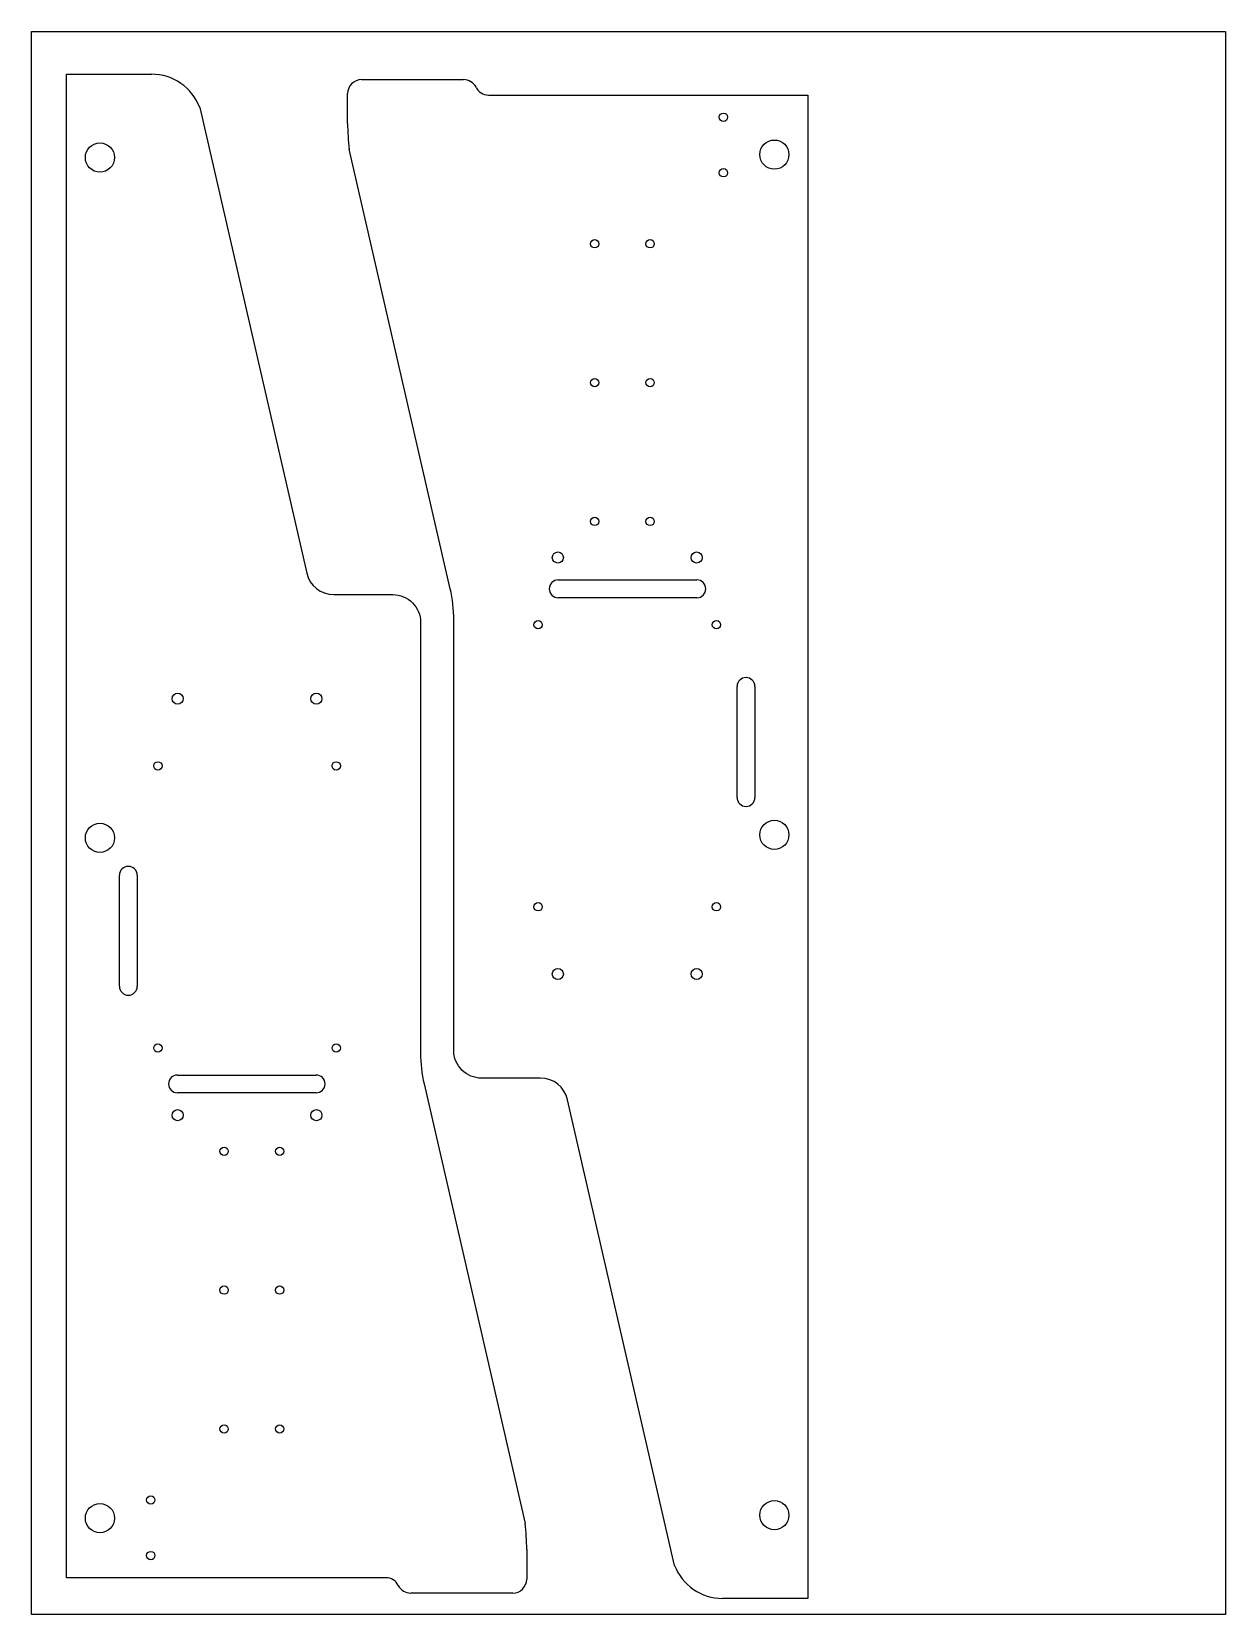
# Model space of a CAD drawing. Header units: millimetres. Extents: x 0 to 430, y 0 to 570.
import ezdxf

# ---------------------------------------------------------------- set-up
doc = ezdxf.new("R2010")
doc.units = ezdxf.units.MM
doc.header["$MEASUREMENT"] = 0

msp = doc.modelspace()

# ---------------------------------------------------------------- linework, layer by layer
for p, q in [((12.6, 13.19), (12.6, 554.65)), ((12.6, 554.65), (43.24, 554.65)), ((113.81, 536.96), (113.81, 547.72)), ((118.81, 552.72), (155.59, 552.72)), ((164.55, 547.17), (279.55, 547.17)), ((279.55, 547.17), (279.55, 5.72)), ((178.33, 23.4), (178.33, 12.65)), ((127.6, 13.19), (12.6, 13.19)), ((173.33, 7.65), (136.55, 7.65)), ((279.55, 5.72), (248.9, 5.72))]:
    msp.add_line(p, q)
at = {"linetype": 'ByBlock'}
msp.add_lwpolyline([(0, 0), (0, 570), (430, 570), (430, 0)], close=True, dxfattribs=at)
for points in [[(60.54, 542.72), (99.08, 375.02, 0.3495), (108.82, 367.26), (130.09, 367.26, -0.414214), (140.09, 357.26), (140.09, 202.22, 0.05653), (141.36, 191.02), (177.73, 32.75)], [(231.6, 17.65), (193.07, 185.35, 0.3495), (183.32, 193.11), (162.05, 193.11, -0.414214), (152.05, 203.11), (152.05, 358.15, 0.05653), (150.78, 369.34), (114.41, 527.62)]]:
    msp.add_lwpolyline(points, format="xyb", dxfattribs=at)
for points in [[(189.65, 372.53), (239.65, 372.53)], [(239.65, 366.13), (189.65, 366.13)], [(254.13, 294.19), (254.13, 334.19)], [(260.53, 334.19), (260.53, 294.19)], [(31.62, 226.18), (31.62, 266.18)], [(38.02, 266.18), (38.02, 226.18)], [(52.5, 194.24), (102.5, 194.24)], [(102.5, 187.84), (52.5, 187.84)]]:
    msp.add_lwpolyline(points, dxfattribs=at)
for centre, radius in [((249.21, 539.19), 1.5), ((249.21, 519.19), 1.5), ((202.8, 493.6), 1.5), ((222.8, 493.6), 1.5), ((202.8, 443.6), 1.5), ((222.8, 443.6), 1.5), ((202.8, 393.6), 1.5), ((222.8, 393.6), 1.5), ((189.55, 380.61), 2), ((239.55, 380.61), 2), ((182.42, 356.41), 1.5), ((246.69, 356.41), 1.5), ((52.59, 329.76), 2), ((102.59, 329.76), 2), ((45.46, 305.56), 1.5), ((109.72, 305.56), 1.5), ((182.42, 254.81), 1.5), ((246.69, 254.81), 1.5), ((189.55, 230.61), 2), ((239.55, 230.61), 2), ((45.46, 203.96), 1.5), ((109.72, 203.96), 1.5), ((52.59, 179.76), 2), ((102.59, 179.76), 2), ((69.34, 166.76), 1.5), ((89.34, 166.76), 1.5), ((69.34, 116.76), 1.5), ((89.34, 116.76), 1.5), ((69.34, 66.76), 1.5), ((89.34, 66.76), 1.5), ((42.93, 41.18), 1.5), ((42.93, 21.18), 1.5)]:
    msp.add_circle(centre, radius, dxfattribs=at)
for centre in [(267.55, 525.72), (267.55, 525.72), (24.6, 524.65), (24.6, 524.65), (267.55, 280.72), (267.55, 280.72), (24.6, 279.65), (24.6, 279.65), (267.55, 35.72), (267.55, 35.72), (24.6, 34.65), (24.6, 34.65)]:
    msp.add_circle(centre, 5.25)
for centre, radius, start, end in [((43.24, 536.15), 18.5, 20.8013, 90), ((118.81, 547.72), 5, 90, 180), ((155.59, 547.72), 5, 26.4553, 90), ((164.55, 552.17), 5, 206.4553, 270), ((186.31, 536.96), 72.5, 180, 187.4088), ((105.83, 23.4), 72.5, 360, 7.4088), ((248.9, 24.22), 18.5, 200.8013, 270), ((127.6, 8.19), 5, 26.4553, 90), ((173.33, 12.65), 5, 270, 360), ((136.55, 12.65), 5, 206.4553, 270)]:
    msp.add_arc(centre, radius, start, end)
for centre, start, end in [((189.65, 369.33), 90, 270), ((239.65, 369.33), 270, 90), ((257.33, 334.19), 0, 180), ((257.33, 294.19), 180, 0), ((34.82, 266.18), 0, 180), ((34.82, 226.18), 180, 0), ((52.5, 191.04), 90, 270), ((102.5, 191.04), 270, 90)]:
    msp.add_arc(centre, 3.2, start, end, dxfattribs=at)

doc.saveas('drawing.dxf')
